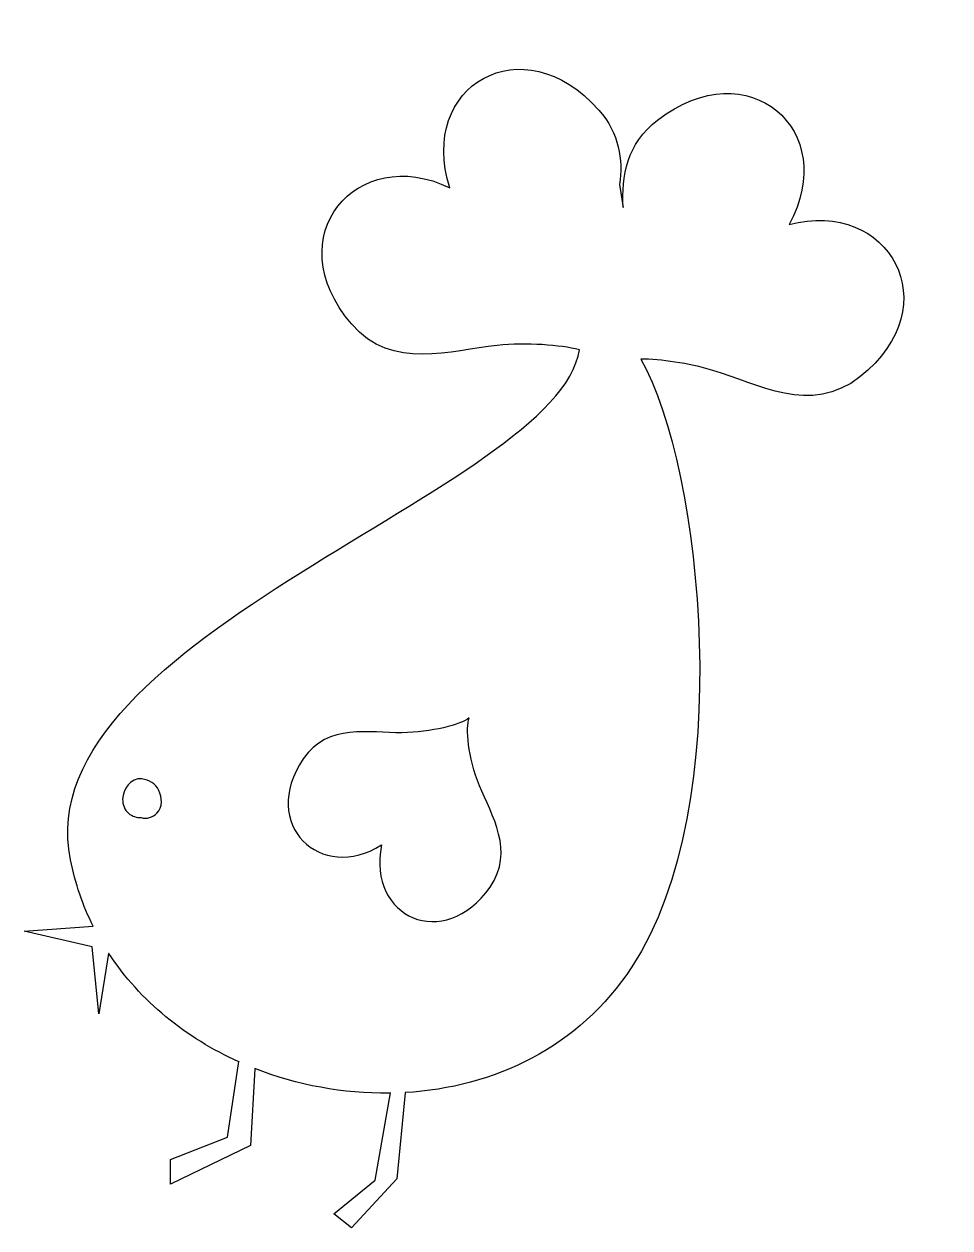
# Model space of a CAD drawing. Header units: centimetres. Extents: x -5.9 to 6.5, y -7.8 to 8.4.
import ezdxf

# ---------------------------------------------------------------- set-up
doc = ezdxf.new("R2010")
doc.units = ezdxf.units.CM
doc.header["$MEASUREMENT"] = 0
doc.layers.add('Camada 1', color=7, linetype='Continuous')

msp = doc.modelspace()

# ---------------------------------------------------------------- linework, layer by layer
at = {"layer": 'Camada 1'}
for points, knots in [([(4.37422, 5.70717), (5.06838, 6.97534), (3.82579, 8.05741), (2.60577, 7.11375), (2.60577, 7.11375), (2.19101, 6.79355), (2.12116, 6.36315), (2.14069, 5.93559), (2.14069, 5.93559), (2.14069, 5.93559), (2.09426, 6.24494), (2.09426, 6.24494), (2.09426, 6.24494), (2.13982, 6.58572), (2.09471, 6.93175), (1.81444, 7.24932), (1.81444, 7.24932), (0.79487, 8.40642), (-0.63018, 7.57862), (-0.18827, 6.20218), (-0.18827, 6.20218), (-1.4352, 6.80895), (-2.51811, 5.54466), (-1.51198, 4.37063), (-1.51198, 4.37063), (-0.96054, 3.72743), (-0.17308, 4.01985), (0.44559, 4.08147), (0.44559, 4.08147), (0.85691, 4.12227), (1.28773, 4.08711), (1.55324, 4.02268), (1.55324, 4.02268), (1.28194, 2.13731), (-5.89944, 0.18993), (-5.29312, -2.84191), (-5.29312, -2.84191), (-5.22922, -3.16139), (-5.12551, -3.45947), (-4.98851, -3.73469), (-4.98851, -3.73469), (-4.98851, -3.73469), (-4.98851, -3.7366), (-4.98851, -3.7366), (-4.98851, -3.7366), (-4.98851, -3.7366), (-5.91661, -3.80487), (-5.91661, -3.80487), (-5.91661, -3.80487), (-5.91661, -3.80487), (-4.99938, -4.01654), (-4.99938, -4.01654), (-4.99938, -4.01654), (-4.99938, -4.01654), (-4.91119, -4.91612), (-4.91119, -4.91612), (-4.91119, -4.91612), (-4.91119, -4.91612), (-4.77961, -4.10284), (-4.77961, -4.10284), (-4.77961, -4.10284), (-4.77961, -4.10284), (-4.77675, -4.10329), (-4.77675, -4.10329), (-4.77675, -4.10329), (-4.3535, -4.74842), (-3.73493, -5.24198), (-3.02881, -5.56138), (-3.02881, -5.56138), (-3.02881, -5.56138), (-3.02833, -5.56003), (-3.02833, -5.56003), (-3.02833, -5.56003), (-3.02833, -5.56003), (-3.17912, -6.57587), (-3.17912, -6.57587), (-3.17912, -6.57587), (-3.17912, -6.57587), (-3.94893, -6.87742), (-3.94893, -6.87742), (-3.94893, -6.87742), (-3.94893, -6.87742), (-3.94893, -7.21077), (-3.94893, -7.21077), (-3.94893, -7.21077), (-3.94893, -7.21077), (-2.86962, -6.68697), (-2.86962, -6.68697), (-2.86962, -6.68697), (-2.86962, -6.68697), (-2.81406, -5.65528), (-2.81406, -5.65528), (-2.81406, -5.65528), (-2.81406, -5.65528), (-2.813, -5.65253), (-2.813, -5.65253), (-2.813, -5.65253), (-2.24113, -5.8774), (-1.62126, -5.99178), (-1.00677, -5.98456), (-1.00677, -5.98456), (-1.00677, -5.98456), (-0.98873, -5.98067), (-0.98873, -5.98067), (-0.98873, -5.98067), (-0.98873, -5.98067), (-1.19508, -7.15523), (-1.19508, -7.15523), (-1.19508, -7.15523), (-1.19508, -7.15523), (-1.75063, -7.60759), (-1.75063, -7.60759), (-1.75063, -7.60759), (-1.75063, -7.60759), (-1.51253, -7.79804), (-1.51253, -7.79804), (-1.51253, -7.79804), (-1.51253, -7.79804), (-0.90145, -7.13933), (-0.90145, -7.13933), (-0.90145, -7.13933), (-0.90145, -7.13933), (-0.79035, -5.98067), (-0.79035, -5.98067), (-0.79035, -5.98067), (-0.79035, -5.98067), (-0.79069, -5.97697), (-0.79069, -5.97697), (-0.79069, -5.97697), (0.40197, -5.90696), (1.55024, -5.3707), (2.25961, -4.28581), (2.25961, -4.28581), (3.69048, -2.09741), (3.20891, 2.42347), (2.38063, 3.8977), (2.38063, 3.8977), (2.64963, 3.89378), (3.0128, 3.84497), (3.3512, 3.74432), (3.3512, 3.74432), (3.94733, 3.56686), (4.66539, 3.13107), (5.32833, 3.65841), (5.32833, 3.65841), (6.53833, 4.6214), (5.71354, 6.06748), (4.37422, 5.70717)], [0, 0, 0, 0, 0.02631579, 0.02631579, 0.02631579, 0.02631579, 0.05263158, 0.05263158, 0.05263158, 0.05263158, 0.07894737, 0.07894737, 0.07894737, 0.07894737, 0.10526316, 0.10526316, 0.10526316, 0.10526316, 0.13157895, 0.13157895, 0.13157895, 0.13157895, 0.15789474, 0.15789474, 0.15789474, 0.15789474, 0.18421053, 0.18421053, 0.18421053, 0.18421053, 0.21052632, 0.21052632, 0.21052632, 0.21052632, 0.23684211, 0.23684211, 0.23684211, 0.23684211, 0.26315789, 0.26315789, 0.26315789, 0.26315789, 0.28947368, 0.28947368, 0.28947368, 0.28947368, 0.31578947, 0.31578947, 0.31578947, 0.31578947, 0.34210526, 0.34210526, 0.34210526, 0.34210526, 0.36842105, 0.36842105, 0.36842105, 0.36842105, 0.39473684, 0.39473684, 0.39473684, 0.39473684, 0.42105263, 0.42105263, 0.42105263, 0.42105263, 0.44736842, 0.44736842, 0.44736842, 0.44736842, 0.47368421, 0.47368421, 0.47368421, 0.47368421, 0.5, 0.5, 0.5, 0.5, 0.52631579, 0.52631579, 0.52631579, 0.52631579, 0.55263158, 0.55263158, 0.55263158, 0.55263158, 0.57894737, 0.57894737, 0.57894737, 0.57894737, 0.60526316, 0.60526316, 0.60526316, 0.60526316, 0.63157895, 0.63157895, 0.63157895, 0.63157895, 0.65789474, 0.65789474, 0.65789474, 0.65789474, 0.68421053, 0.68421053, 0.68421053, 0.68421053, 0.71052632, 0.71052632, 0.71052632, 0.71052632, 0.73684211, 0.73684211, 0.73684211, 0.73684211, 0.76315789, 0.76315789, 0.76315789, 0.76315789, 0.78947368, 0.78947368, 0.78947368, 0.78947368, 0.81578947, 0.81578947, 0.81578947, 0.81578947, 0.84210526, 0.84210526, 0.84210526, 0.84210526, 0.86842105, 0.86842105, 0.86842105, 0.86842105, 0.89473684, 0.89473684, 0.89473684, 0.89473684, 0.92105263, 0.92105263, 0.92105263, 0.92105263, 0.94736842, 0.94736842, 0.94736842, 0.94736842, 1, 1, 1, 1]), ([(0.35229, -3.20979), (-0.26054, -4.08532), (-1.30614, -3.62542), (-1.10787, -2.64316), (-1.10787, -2.64316), (-1.92006, -3.15688), (-2.7635, -2.36985), (-2.16086, -1.48391), (-2.16086, -1.48391), (-1.83069, -0.99798), (-1.26601, -1.13855), (-0.83477, -1.13334), (-0.83477, -1.13334), (-0.44062, -1.12813), (-0.03213, -1.02142), (0.06876, -0.93331), (0.06876, -0.93331), (0.02558, -1.06391), (0.05249, -1.46131), (0.20912, -1.84573), (0.20912, -1.84573), (0.37052, -2.24229), (0.68898, -2.7291), (0.35229, -3.20979)], [0, 0, 0, 0, 0.14285714, 0.14285714, 0.14285714, 0.14285714, 0.28571429, 0.28571429, 0.28571429, 0.28571429, 0.42857143, 0.42857143, 0.42857143, 0.42857143, 0.57142857, 0.57142857, 0.57142857, 0.57142857, 0.71428571, 0.71428571, 0.71428571, 0.71428571, 1, 1, 1, 1]), ([(-4.12927, -2.21673), (-4.18452, -2.27325), (-4.26863, -2.29687), (-4.34096, -2.27507), (-4.34096, -2.27507), (-4.40224, -2.27589), (-4.46053, -2.25912), (-4.51175, -2.21678), (-4.51175, -2.21678), (-4.56467, -2.17304), (-4.59263, -2.096), (-4.59068, -2.0285), (-4.59068, -2.0285), (-4.58687, -1.89655), (-4.4844, -1.7332), (-4.33197, -1.75352), (-4.33197, -1.75352), (-4.23532, -1.76641), (-4.14623, -1.81427), (-4.10483, -1.90806), (-4.10483, -1.90806), (-4.06082, -2.00768), (-4.04569, -2.13127), (-4.12927, -2.21673)], [0, 0, 0, 0, 0.14285714, 0.14285714, 0.14285714, 0.14285714, 0.28571429, 0.28571429, 0.28571429, 0.28571429, 0.42857143, 0.42857143, 0.42857143, 0.42857143, 0.57142857, 0.57142857, 0.57142857, 0.57142857, 0.71428571, 0.71428571, 0.71428571, 0.71428571, 1, 1, 1, 1])]:
    msp.add_open_spline(points, degree=3, knots=knots, dxfattribs=at)

doc.saveas('drawing.dxf')
